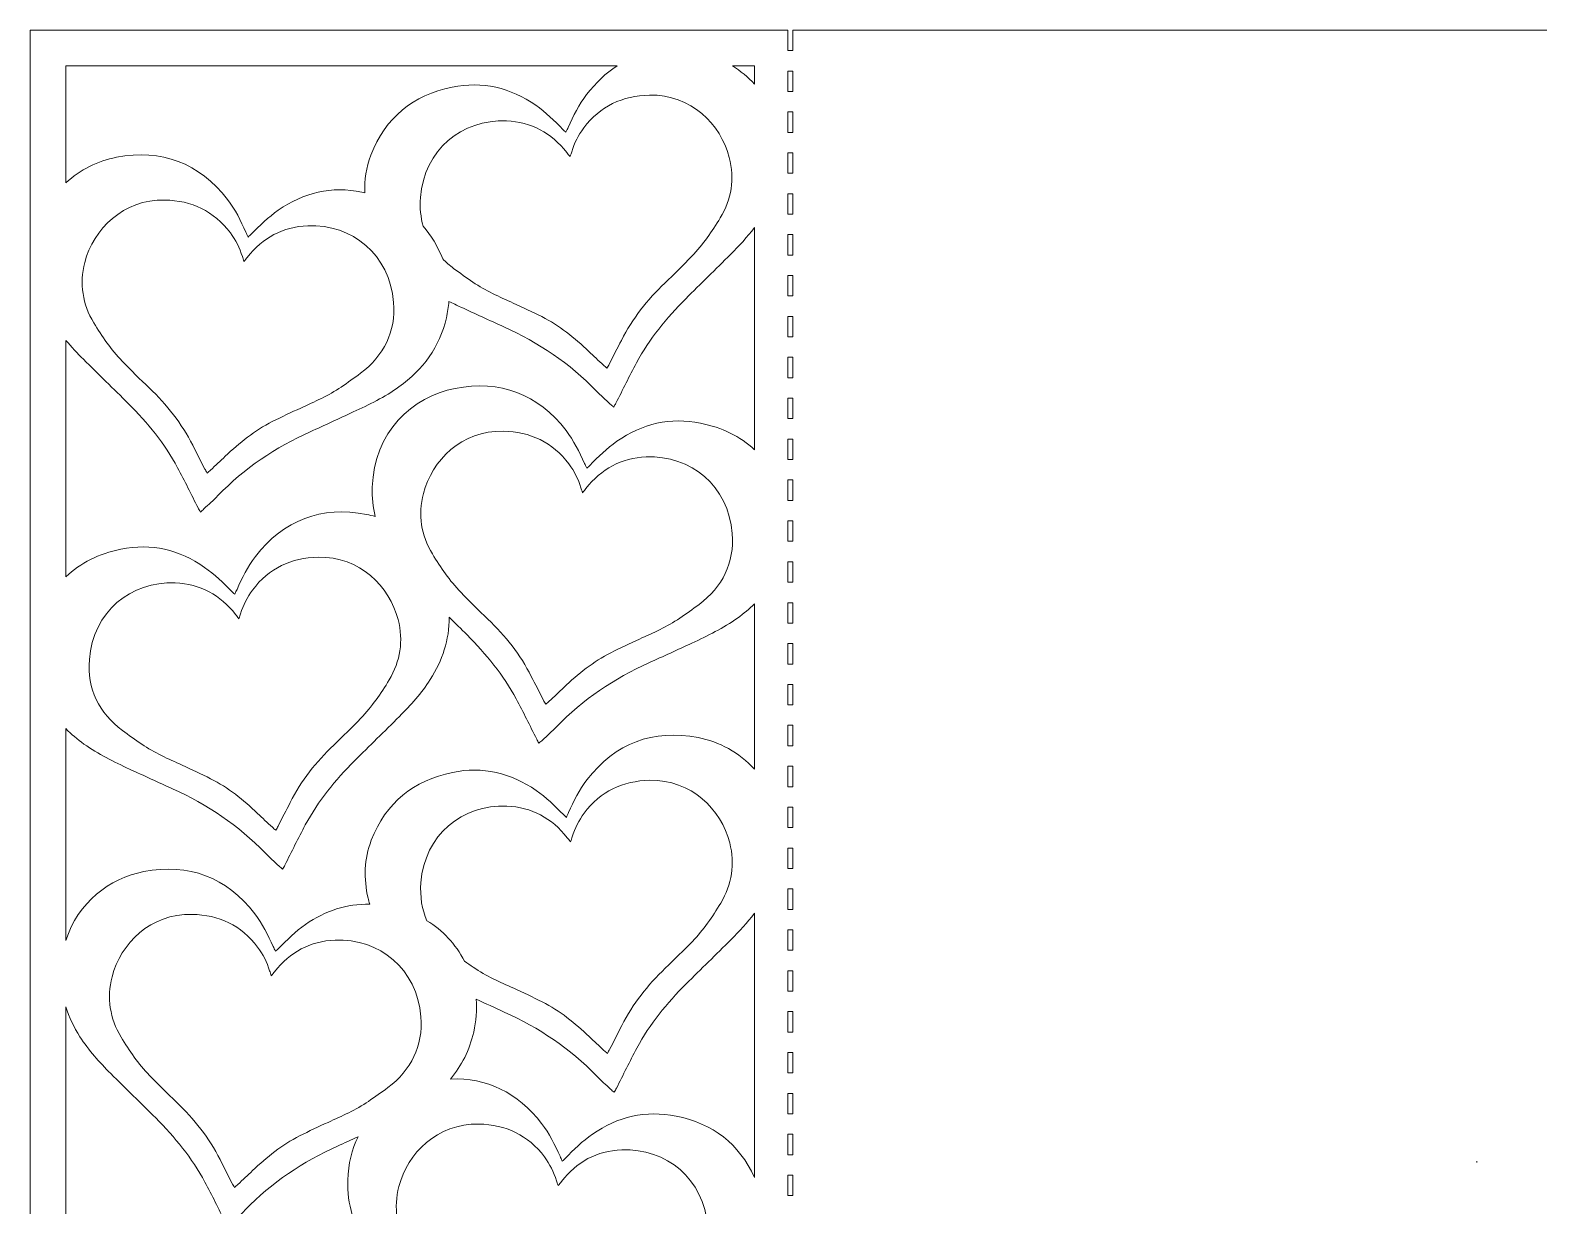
# Model space of a CAD drawing. Extents: x 26 to 974, y -952 to -266.
# Drawn here: x 26.1 to 500, y -635.2 to -265.9 of the extents above; entities that cross this region are included whole.
import ezdxf

# ---------------------------------------------------------------- set-up
doc = ezdxf.new("R2010")
doc.units = 0
doc.header["$MEASUREMENT"] = 0
doc.layers.add('Layer 1', color=7, linetype='Continuous', lineweight=0)

msp = doc.modelspace()

# ---------------------------------------------------------------- hatches: boundary and pattern name
at = {"layer": 'Layer 1', "true_color": 0x010101, "transparency": 33554687}
h = msp.add_hatch(color=18, dxfattribs=at)
h.dxf.hatch_style = 2
edge = h.paths.add_edge_path()
edge.add_spline(control_points=[(480.57, -621.46), (480.55, -621.43), (480.52, -621.4), (480.51, -621.39), (480.51, -621.39), (480.52, -621.4), (480.52, -621.41), (480.53, -621.43), (480.56, -621.44), (480.57, -621.46)], knot_values=[0, 0, 0, 0, 1, 1, 1, 2, 2, 2, 3, 3, 3, 3], degree=3, periodic=0)
h = msp.add_hatch(color=18, dxfattribs=at)
h.dxf.hatch_style = 2
edge = h.paths.add_edge_path()
edge.add_spline(control_points=[(480.55, -621.21), (480.54, -621.35), (480.53, -621.49), (480.53, -621.63), (480.54, -621.56), (480.54, -621.49), (480.54, -621.42), (480.54, -621.35), (480.54, -621.28), (480.55, -621.21)], knot_values=[0, 0, 0, 0, 1, 1, 1, 2, 2, 2, 3, 3, 3, 3], degree=3, periodic=0)
h = msp.add_hatch(color=18, dxfattribs=at)
h.dxf.hatch_style = 2
edge = h.paths.add_edge_path()
edge.add_spline(control_points=[(480.53, -621.43), (480.53, -621.43), (480.53, -621.56), (480.53, -621.56), (480.54, -621.47), (480.55, -621.38), (480.55, -621.29), (480.54, -621.33), (480.53, -621.38), (480.53, -621.43)], knot_values=[0, 0, 0, 0, 1, 1, 1, 2, 2, 2, 3, 3, 3, 3], degree=3, periodic=0)

# ---------------------------------------------------------------- linework, layer by layer
at = {"layer": 'Layer 1'}
for points, knots in [([(735.96, -265.92), (735.96, -265.92), (735.96, -272.34), (735.96, -272.34), (735.96, -272.34), (734.36, -272.34), (734.36, -272.34), (734.36, -272.34), (734.36, -265.92), (734.36, -265.92), (734.36, -265.92), (265.64, -265.92), (265.64, -265.92), (265.64, -265.92), (265.64, -272.34), (265.64, -272.34), (265.64, -272.34), (264.03, -272.34), (264.03, -272.34), (264.03, -272.34), (264.03, -265.92), (264.03, -265.92), (264.03, -265.92), (26.05, -265.92), (26.05, -265.92), (26.05, -265.92), (26.05, -952.14), (26.05, -952.14), (26.05, -952.14), (264.03, -952.14), (264.03, -952.14), (264.03, -952.14), (264.03, -946.7), (264.03, -946.7), (264.03, -946.7), (265.64, -946.7), (265.64, -946.7), (265.64, -946.7), (265.64, -952.14), (265.64, -952.14), (265.64, -952.14), (734.36, -952.14), (734.36, -952.14), (734.36, -952.14), (734.36, -946.7), (734.36, -946.7), (734.36, -946.7), (735.96, -946.7), (735.96, -946.7), (735.96, -946.7), (735.96, -952.14), (735.96, -952.14), (735.96, -952.14), (973.95, -952.14), (973.95, -952.14), (973.95, -952.14), (973.95, -265.92), (973.95, -265.92), (973.95, -265.92), (735.96, -265.92), (735.96, -265.92)], [0, 0, 0, 0, 1, 1, 1, 2, 2, 2, 3, 3, 3, 4, 4, 4, 5, 5, 5, 6, 6, 6, 7, 7, 7, 8, 8, 8, 9, 9, 9, 10, 10, 10, 11, 11, 11, 12, 12, 12, 13, 13, 13, 14, 14, 14, 15, 15, 15, 16, 16, 16, 17, 17, 17, 18, 18, 18, 19, 19, 19, 20, 20, 20, 20]), ([(37.29, -277.16), (37.29, -277.16), (210.44, -277.16), (210.44, -277.16), (206.95, -279.4), (203.74, -282.39), (200.85, -286.14), (198.42, -289.29), (196.7, -292.85), (195.07, -296.44), (194.86, -296.9), (194.64, -297.35), (194.36, -297.94), (194, -297.62), (193.7, -297.37), (193.42, -297.09), (190.76, -294.36), (188.04, -291.71), (184.9, -289.51), (176.92, -283.96), (168.12, -281.89), (158.61, -283.82), (146.32, -286.29), (137.67, -293.4), (133.09, -305.15), (131.59, -309.02), (131.02, -312.98), (131.2, -316.98), (130.89, -316.91), (130.6, -316.83), (130.28, -316.77), (120.77, -314.85), (111.97, -316.91), (104, -322.46), (100.85, -324.66), (98.13, -327.31), (95.47, -330.04), (95.2, -330.32), (94.89, -330.57), (94.53, -330.89), (94.25, -330.3), (94.04, -329.85), (93.83, -329.39), (92.2, -325.8), (90.48, -322.24), (88.05, -319.1), (79.13, -307.55), (67.33, -303.15), (53.16, -305.85), (47.33, -306.95), (41.77, -309.7), (37.29, -313.85), (37.29, -313.85), (37.29, -277.16), (37.29, -277.16)], [0, 0, 0, 0, 1, 1, 1, 2, 2, 2, 3, 3, 3, 4, 4, 4, 5, 5, 5, 6, 6, 6, 7, 7, 7, 8, 8, 8, 9, 9, 9, 10, 10, 10, 11, 11, 11, 12, 12, 12, 13, 13, 13, 14, 14, 14, 15, 15, 15, 16, 16, 16, 17, 17, 17, 18, 18, 18, 18]), ([(253.6, -282.92), (251.56, -280.65), (249.22, -278.72), (246.68, -277.16), (246.68, -277.16), (253.6, -277.16), (253.6, -277.16), (253.6, -277.16), (253.6, -282.92), (253.6, -282.92)], [0, 0, 0, 0, 1, 1, 1, 2, 2, 2, 3, 3, 3, 3]), ([(265.64, -285.19), (265.64, -285.19), (264.03, -285.19), (264.03, -285.19), (264.03, -285.19), (264.03, -278.76), (264.03, -278.76), (264.03, -278.76), (265.64, -278.76), (265.64, -278.76), (265.64, -278.76), (265.64, -285.19), (265.64, -285.19)], [0, 0, 0, 0, 1, 1, 1, 2, 2, 2, 3, 3, 3, 4, 4, 4, 4]), ([(245.69, -305.94), (247.41, -312.62), (246.37, -318.99), (242.85, -324.88), (240.28, -329.17), (237.42, -333.3), (233.95, -336.92), (231.19, -339.8), (228.33, -342.59), (225.44, -345.34), (219.93, -350.62), (215.23, -356.5), (211.79, -363.35), (210.53, -365.85), (209.24, -368.33), (207.96, -370.82), (207.76, -371.22), (207.53, -371.61), (207.26, -372.1), (206.84, -371.74), (206.49, -371.46), (206.17, -371.16), (204.63, -369.72), (203.08, -368.27), (201.55, -366.82), (197.07, -362.57), (192.32, -358.69), (186.77, -355.9), (183.82, -354.42), (180.83, -353.02), (177.82, -351.65), (173.48, -349.68), (169.1, -347.76), (165.14, -345.05), (163.1, -343.66), (161.05, -342.25), (159.08, -340.75), (157.83, -339.8), (156.69, -338.79), (155.64, -337.73), (154.07, -333.79), (152.02, -330.39), (149.53, -327.51), (148.72, -324.73), (148.42, -321.72), (148.67, -318.48), (149.84, -303.43), (161.68, -293.87), (175.65, -294.41), (183.52, -294.71), (189.79, -298.18), (194.63, -304.34), (194.94, -304.72), (195.25, -305.1), (195.69, -305.65), (195.91, -304.96), (196.04, -304.53), (196.18, -304.09), (197.04, -301.41), (198.25, -298.89), (199.95, -296.63), (205.1, -289.77), (212.1, -286.5), (220.57, -286.32), (233.64, -286.04), (243, -295.49), (245.69, -305.94)], [0, 0, 0, 0, 1, 1, 1, 2, 2, 2, 3, 3, 3, 4, 4, 4, 5, 5, 5, 6, 6, 6, 7, 7, 7, 8, 8, 8, 9, 9, 9, 10, 10, 10, 11, 11, 11, 12, 12, 12, 13, 13, 13, 14, 14, 14, 15, 15, 15, 16, 16, 16, 17, 17, 17, 18, 18, 18, 19, 19, 19, 20, 20, 20, 21, 21, 21, 22, 22, 22, 22]), ([(265.64, -298.03), (265.64, -298.03), (264.03, -298.03), (264.03, -298.03), (264.03, -298.03), (264.03, -291.61), (264.03, -291.61), (264.03, -291.61), (265.64, -291.61), (265.64, -291.61), (265.64, -291.61), (265.64, -298.03), (265.64, -298.03)], [0, 0, 0, 0, 1, 1, 1, 2, 2, 2, 3, 3, 3, 4, 4, 4, 4]), ([(265.64, -310.88), (265.64, -310.88), (264.03, -310.88), (264.03, -310.88), (264.03, -310.88), (264.03, -304.45), (264.03, -304.45), (264.03, -304.45), (265.64, -304.45), (265.64, -304.45), (265.64, -304.45), (265.64, -310.88), (265.64, -310.88)], [0, 0, 0, 0, 1, 1, 1, 2, 2, 2, 3, 3, 3, 4, 4, 4, 4]), ([(265.64, -323.72), (265.64, -323.72), (264.03, -323.72), (264.03, -323.72), (264.03, -323.72), (264.03, -317.3), (264.03, -317.3), (264.03, -317.3), (265.64, -317.3), (265.64, -317.3), (265.64, -317.3), (265.64, -323.72), (265.64, -323.72)], [0, 0, 0, 0, 1, 1, 1, 2, 2, 2, 3, 3, 3, 4, 4, 4, 4]), ([(129.81, -373.7), (127.84, -375.2), (125.8, -376.61), (123.75, -378.01), (119.79, -380.71), (115.42, -382.63), (111.07, -384.61), (108.07, -385.98), (105.07, -387.37), (102.12, -388.86), (96.58, -391.65), (91.82, -395.52), (87.34, -399.77), (85.81, -401.22), (84.27, -402.67), (82.73, -404.11), (82.41, -404.41), (82.05, -404.69), (81.63, -405.05), (81.36, -404.56), (81.14, -404.17), (80.93, -403.77), (79.65, -401.28), (78.36, -398.8), (77.11, -396.3), (73.67, -389.46), (68.97, -383.57), (63.45, -378.3), (60.57, -375.54), (57.71, -372.76), (54.94, -369.87), (51.48, -366.25), (48.61, -362.13), (46.04, -357.84), (42.52, -351.94), (41.49, -345.57), (43.21, -338.89), (45.89, -328.45), (55.25, -319), (68.32, -319.27), (76.79, -319.45), (83.79, -322.72), (88.95, -329.59), (90.64, -331.85), (91.85, -334.36), (92.71, -337.04), (92.86, -337.48), (92.99, -337.92), (93.21, -338.61), (93.65, -338.05), (93.96, -337.67), (94.26, -337.29), (99.1, -331.14), (105.37, -327.67), (113.24, -327.36), (127.21, -326.83), (139.06, -336.38), (140.22, -351.43), (140.95, -360.73), (137.17, -368.11), (129.81, -373.7)], [0, 0, 0, 0, 1, 1, 1, 2, 2, 2, 3, 3, 3, 4, 4, 4, 5, 5, 5, 6, 6, 6, 7, 7, 7, 8, 8, 8, 9, 9, 9, 10, 10, 10, 11, 11, 11, 12, 12, 12, 13, 13, 13, 14, 14, 14, 15, 15, 15, 16, 16, 16, 17, 17, 17, 18, 18, 18, 19, 19, 19, 20, 20, 20, 20]), ([(253.6, -397.71), (249.1, -393.52), (243.43, -390.74), (236.65, -389.37), (227.15, -387.45), (218.34, -389.51), (210.37, -395.07), (207.23, -397.26), (204.5, -399.91), (201.84, -402.64), (201.57, -402.93), (201.26, -403.17), (200.91, -403.5), (200.63, -402.91), (200.41, -402.46), (200.2, -402), (198.57, -398.4), (196.85, -394.84), (194.42, -391.7), (185.5, -380.15), (173.7, -375.75), (159.53, -378.45), (146.11, -381), (134.06, -392.23), (133.52, -409.46), (133.42, -412.65), (133.75, -415.72), (134.46, -418.69), (133.54, -418.43), (132.63, -418.21), (131.7, -418.03), (117.53, -415.33), (105.73, -419.73), (96.81, -431.28), (94.38, -434.43), (92.66, -437.98), (91.03, -441.58), (90.82, -442.04), (90.6, -442.49), (90.33, -443.08), (89.97, -442.76), (89.66, -442.5), (89.39, -442.23), (86.73, -439.5), (84.01, -436.84), (80.86, -434.65), (72.89, -429.09), (64.09, -427.03), (54.58, -428.95), (47.63, -430.36), (41.84, -433.24), (37.29, -437.61), (37.29, -437.61), (37.29, -363.35), (37.29, -363.35), (39.03, -365.42), (40.88, -367.39), (42.81, -369.31), (47.48, -373.98), (52.24, -378.56), (56.91, -383.24), (62.95, -389.27), (68.31, -395.83), (72.37, -403.37), (74.61, -407.53), (76.66, -411.79), (78.8, -416.01), (79.01, -416.4), (79.24, -416.78), (79.52, -417.27), (79.95, -416.9), (80.3, -416.62), (80.62, -416.31), (82.09, -414.93), (83.6, -413.58), (85.01, -412.13), (93.38, -403.53), (103.14, -396.97), (114.05, -392.04), (118.57, -390), (123.08, -387.94), (127.57, -385.85), (132.52, -383.55), (137.44, -381.16), (141.9, -377.96), (149.51, -372.53), (154.71, -365.46), (156.82, -356.25), (157.21, -354.54), (157.47, -352.83), (157.62, -351.14), (158.84, -351.74), (160.09, -352.32), (161.33, -352.9), (165.82, -354.98), (170.33, -357.05), (174.85, -359.09), (185.75, -364.02), (195.52, -370.58), (203.89, -379.18), (205.29, -380.62), (206.8, -381.97), (208.27, -383.36), (208.6, -383.67), (208.95, -383.95), (209.38, -384.32), (209.66, -383.83), (209.89, -383.45), (210.09, -383.06), (212.23, -378.84), (214.28, -374.58), (216.52, -370.42), (220.58, -362.88), (225.94, -356.32), (231.98, -350.28), (236.65, -345.61), (241.42, -341.02), (246.09, -336.36), (248.76, -333.69), (251.33, -330.91), (253.6, -327.9), (253.6, -327.9), (253.6, -397.71), (253.6, -397.71)], [0, 0, 0, 0, 1, 1, 1, 2, 2, 2, 3, 3, 3, 4, 4, 4, 5, 5, 5, 6, 6, 6, 7, 7, 7, 8, 8, 8, 9, 9, 9, 10, 10, 10, 11, 11, 11, 12, 12, 12, 13, 13, 13, 14, 14, 14, 15, 15, 15, 16, 16, 16, 17, 17, 17, 18, 18, 18, 19, 19, 19, 20, 20, 20, 21, 21, 21, 22, 22, 22, 23, 23, 23, 24, 24, 24, 25, 25, 25, 26, 26, 26, 27, 27, 27, 28, 28, 28, 29, 29, 29, 30, 30, 30, 31, 31, 31, 32, 32, 32, 33, 33, 33, 34, 34, 34, 35, 35, 35, 36, 36, 36, 37, 37, 37, 38, 38, 38, 39, 39, 39, 40, 40, 40, 41, 41, 41, 41]), ([(265.64, -336.57), (265.64, -336.57), (264.03, -336.57), (264.03, -336.57), (264.03, -336.57), (264.03, -330.14), (264.03, -330.14), (264.03, -330.14), (265.64, -330.14), (265.64, -330.14), (265.64, -330.14), (265.64, -336.57), (265.64, -336.57)], [0, 0, 0, 0, 1, 1, 1, 2, 2, 2, 3, 3, 3, 4, 4, 4, 4]), ([(265.64, -349.41), (265.64, -349.41), (264.03, -349.41), (264.03, -349.41), (264.03, -349.41), (264.03, -342.99), (264.03, -342.99), (264.03, -342.99), (265.64, -342.99), (265.64, -342.99), (265.64, -342.99), (265.64, -349.41), (265.64, -349.41)], [0, 0, 0, 0, 1, 1, 1, 2, 2, 2, 3, 3, 3, 4, 4, 4, 4]), ([(265.64, -362.26), (265.64, -362.26), (264.03, -362.26), (264.03, -362.26), (264.03, -362.26), (264.03, -355.83), (264.03, -355.83), (264.03, -355.83), (265.64, -355.83), (265.64, -355.83), (265.64, -355.83), (265.64, -362.26), (265.64, -362.26)], [0, 0, 0, 0, 1, 1, 1, 2, 2, 2, 3, 3, 3, 4, 4, 4, 4]), ([(265.64, -375.1), (265.64, -375.1), (264.03, -375.1), (264.03, -375.1), (264.03, -375.1), (264.03, -368.68), (264.03, -368.68), (264.03, -368.68), (265.64, -368.68), (265.64, -368.68), (265.64, -368.68), (265.64, -375.1), (265.64, -375.1)], [0, 0, 0, 0, 1, 1, 1, 2, 2, 2, 3, 3, 3, 4, 4, 4, 4]), ([(265.64, -387.95), (265.64, -387.95), (264.03, -387.95), (264.03, -387.95), (264.03, -387.95), (264.03, -381.52), (264.03, -381.52), (264.03, -381.52), (265.64, -381.52), (265.64, -381.52), (265.64, -381.52), (265.64, -387.95), (265.64, -387.95)], [0, 0, 0, 0, 1, 1, 1, 2, 2, 2, 3, 3, 3, 4, 4, 4, 4]), ([(149.58, -411.49), (152.26, -401.05), (161.62, -391.6), (174.69, -391.87), (183.16, -392.05), (190.16, -395.32), (195.32, -402.19), (197.01, -404.45), (198.22, -406.96), (199.09, -409.65), (199.23, -410.08), (199.36, -410.52), (199.58, -411.21), (200.02, -410.66), (200.33, -410.28), (200.63, -409.89), (205.48, -403.74), (211.74, -400.27), (219.61, -399.97), (233.59, -399.43), (245.43, -408.98), (246.6, -424.03), (247.32, -433.34), (243.55, -440.72), (236.18, -446.31), (234.21, -447.81), (232.17, -449.22), (230.12, -450.61), (226.16, -453.31), (221.79, -455.23), (217.44, -457.21), (214.44, -458.58), (211.44, -459.97), (208.49, -461.46), (202.95, -464.25), (198.19, -468.13), (193.71, -472.37), (192.18, -473.83), (190.64, -475.27), (189.1, -476.72), (188.77, -477.01), (188.42, -477.3), (188.01, -477.65), (187.73, -477.16), (187.51, -476.77), (187.31, -476.38), (186.03, -473.89), (184.74, -471.4), (183.48, -468.9), (180.04, -462.06), (175.34, -456.18), (169.82, -450.9), (166.94, -448.15), (164.08, -445.36), (161.32, -442.48), (157.85, -438.85), (154.98, -434.73), (152.42, -430.44), (148.89, -424.54), (147.86, -418.17), (149.58, -411.49)], [0, 0, 0, 0, 1, 1, 1, 2, 2, 2, 3, 3, 3, 4, 4, 4, 5, 5, 5, 6, 6, 6, 7, 7, 7, 8, 8, 8, 9, 9, 9, 10, 10, 10, 11, 11, 11, 12, 12, 12, 13, 13, 13, 14, 14, 14, 15, 15, 15, 16, 16, 16, 17, 17, 17, 18, 18, 18, 19, 19, 19, 20, 20, 20, 20]), ([(265.64, -400.79), (265.64, -400.79), (264.03, -400.79), (264.03, -400.79), (264.03, -400.79), (264.03, -394.37), (264.03, -394.37), (264.03, -394.37), (265.64, -394.37), (265.64, -394.37), (265.64, -394.37), (265.64, -400.79), (265.64, -400.79)], [0, 0, 0, 0, 1, 1, 1, 2, 2, 2, 3, 3, 3, 4, 4, 4, 4]), ([(265.64, -413.64), (265.64, -413.64), (264.03, -413.64), (264.03, -413.64), (264.03, -413.64), (264.03, -407.21), (264.03, -407.21), (264.03, -407.21), (265.64, -407.21), (265.64, -407.21), (265.64, -407.21), (265.64, -413.64), (265.64, -413.64)], [0, 0, 0, 0, 1, 1, 1, 2, 2, 2, 3, 3, 3, 4, 4, 4, 4]), ([(265.64, -426.48), (265.64, -426.48), (264.03, -426.48), (264.03, -426.48), (264.03, -426.48), (264.03, -420.06), (264.03, -420.06), (264.03, -420.06), (265.64, -420.06), (265.64, -420.06), (265.64, -420.06), (265.64, -426.48), (265.64, -426.48)], [0, 0, 0, 0, 1, 1, 1, 2, 2, 2, 3, 3, 3, 4, 4, 4, 4]), ([(44.64, -463.62), (45.8, -448.56), (57.65, -439.01), (71.62, -439.55), (79.49, -439.85), (85.76, -443.32), (90.6, -449.47), (90.9, -449.86), (91.21, -450.24), (91.65, -450.79), (91.87, -450.1), (92, -449.67), (92.15, -449.23), (93.01, -446.55), (94.22, -444.03), (95.91, -441.77), (101.07, -434.9), (108.07, -431.63), (116.54, -431.45), (129.61, -431.18), (138.97, -440.63), (141.65, -451.07), (143.38, -457.75), (142.34, -464.13), (138.82, -470.02), (136.25, -474.31), (133.38, -478.43), (129.92, -482.06), (127.15, -484.94), (124.29, -487.72), (121.41, -490.49), (115.89, -495.76), (111.19, -501.64), (107.75, -508.49), (106.49, -510.98), (105.21, -513.47), (103.93, -515.96), (103.72, -516.36), (103.5, -516.74), (103.22, -517.24), (102.81, -516.88), (102.45, -516.6), (102.13, -516.29), (100.59, -514.85), (99.05, -513.41), (97.52, -511.96), (93.04, -507.71), (88.28, -503.83), (82.74, -501.04), (79.79, -499.55), (76.79, -498.16), (73.79, -496.79), (69.44, -494.82), (65.07, -492.89), (61.11, -490.19), (59.06, -488.79), (57.02, -487.39), (55.05, -485.89), (47.69, -480.3), (43.91, -472.92), (44.64, -463.62)], [0, 0, 0, 0, 1, 1, 1, 2, 2, 2, 3, 3, 3, 4, 4, 4, 5, 5, 5, 6, 6, 6, 7, 7, 7, 8, 8, 8, 9, 9, 9, 10, 10, 10, 11, 11, 11, 12, 12, 12, 13, 13, 13, 14, 14, 14, 15, 15, 15, 16, 16, 16, 17, 17, 17, 18, 18, 18, 19, 19, 19, 20, 20, 20, 20]), ([(265.64, -439.33), (265.64, -439.33), (264.03, -439.33), (264.03, -439.33), (264.03, -439.33), (264.03, -432.9), (264.03, -432.9), (264.03, -432.9), (265.64, -432.9), (265.64, -432.9), (265.64, -432.9), (265.64, -439.33), (265.64, -439.33)], [0, 0, 0, 0, 1, 1, 1, 2, 2, 2, 3, 3, 3, 4, 4, 4, 4]), ([(253.6, -498.02), (248.85, -492.8), (242.53, -489.4), (235.87, -488.13), (221.69, -485.43), (209.9, -489.83), (200.98, -501.38), (198.55, -504.53), (196.83, -508.08), (195.19, -511.68), (194.99, -512.14), (194.77, -512.59), (194.49, -513.18), (194.14, -512.86), (193.83, -512.61), (193.56, -512.33), (190.89, -509.6), (188.17, -506.94), (185.03, -504.75), (177.05, -499.19), (168.25, -497.13), (158.74, -499.05), (146.46, -501.53), (137.8, -508.63), (133.22, -520.39), (130.93, -526.29), (130.8, -532.38), (132.21, -538.53), (132.36, -539.18), (132.53, -539.83), (132.71, -540.46), (125.53, -540.31), (118.8, -542.51), (112.57, -546.84), (109.43, -549.03), (106.71, -551.69), (104.04, -554.42), (103.77, -554.7), (103.47, -554.95), (103.11, -555.27), (102.83, -554.68), (102.61, -554.23), (102.41, -553.77), (100.77, -550.18), (99.05, -546.62), (96.63, -543.48), (87.71, -531.93), (75.91, -527.53), (61.74, -530.23), (50.94, -532.28), (41.03, -539.94), (37.29, -551.84), (37.29, -551.84), (37.29, -485.32), (37.29, -485.32), (38.99, -487.06), (40.88, -488.67), (42.96, -490.15), (47.42, -493.34), (52.34, -495.73), (57.29, -498.03), (61.78, -500.12), (66.29, -502.19), (70.81, -504.23), (81.71, -509.15), (91.48, -515.72), (99.85, -524.32), (101.26, -525.76), (102.76, -527.11), (104.24, -528.5), (104.56, -528.81), (104.91, -529.09), (105.34, -529.45), (105.62, -528.97), (105.85, -528.59), (106.06, -528.2), (108.2, -523.98), (110.25, -519.72), (112.49, -515.56), (116.55, -508.02), (121.91, -501.45), (127.95, -495.42), (132.62, -490.75), (137.38, -486.17), (142.05, -481.49), (145.63, -477.92), (149.01, -474.17), (151.74, -469.89), (155.57, -463.9), (157.69, -457.4), (157.73, -450.35), (159.59, -452.17), (161.44, -454), (163.29, -455.84), (169.32, -461.87), (174.68, -468.44), (178.74, -475.98), (180.99, -480.14), (183.03, -484.4), (185.18, -488.61), (185.38, -489.01), (185.61, -489.38), (185.89, -489.88), (186.32, -489.5), (186.67, -489.22), (187, -488.92), (188.47, -487.53), (189.98, -486.18), (191.38, -484.73), (199.75, -476.14), (209.52, -469.57), (220.42, -464.64), (224.94, -462.6), (229.45, -460.54), (233.94, -458.45), (238.89, -456.15), (243.81, -453.77), (248.28, -450.57), (250.21, -449.18), (251.99, -447.7), (253.6, -446.1), (253.6, -446.1), (253.6, -498.02), (253.6, -498.02)], [0, 0, 0, 0, 1, 1, 1, 2, 2, 2, 3, 3, 3, 4, 4, 4, 5, 5, 5, 6, 6, 6, 7, 7, 7, 8, 8, 8, 9, 9, 9, 10, 10, 10, 11, 11, 11, 12, 12, 12, 13, 13, 13, 14, 14, 14, 15, 15, 15, 16, 16, 16, 17, 17, 17, 18, 18, 18, 19, 19, 19, 20, 20, 20, 21, 21, 21, 22, 22, 22, 23, 23, 23, 24, 24, 24, 25, 25, 25, 26, 26, 26, 27, 27, 27, 28, 28, 28, 29, 29, 29, 30, 30, 30, 31, 31, 31, 32, 32, 32, 33, 33, 33, 34, 34, 34, 35, 35, 35, 36, 36, 36, 37, 37, 37, 38, 38, 38, 39, 39, 39, 40, 40, 40, 41, 41, 41, 41]), ([(265.64, -452.17), (265.64, -452.17), (264.03, -452.17), (264.03, -452.17), (264.03, -452.17), (264.03, -445.75), (264.03, -445.75), (264.03, -445.75), (265.64, -445.75), (265.64, -445.75), (265.64, -445.75), (265.64, -452.17), (265.64, -452.17)], [0, 0, 0, 0, 1, 1, 1, 2, 2, 2, 3, 3, 3, 4, 4, 4, 4]), ([(265.64, -465.02), (265.64, -465.02), (264.03, -465.02), (264.03, -465.02), (264.03, -465.02), (264.03, -458.59), (264.03, -458.59), (264.03, -458.59), (265.64, -458.59), (265.64, -458.59), (265.64, -458.59), (265.64, -465.02), (265.64, -465.02)], [0, 0, 0, 0, 1, 1, 1, 2, 2, 2, 3, 3, 3, 4, 4, 4, 4]), ([(265.64, -477.86), (265.64, -477.86), (264.03, -477.86), (264.03, -477.86), (264.03, -477.86), (264.03, -471.44), (264.03, -471.44), (264.03, -471.44), (265.64, -471.44), (265.64, -471.44), (265.64, -471.44), (265.64, -477.86), (265.64, -477.86)], [0, 0, 0, 0, 1, 1, 1, 2, 2, 2, 3, 3, 3, 4, 4, 4, 4]), ([(265.64, -490.71), (265.64, -490.71), (264.03, -490.71), (264.03, -490.71), (264.03, -490.71), (264.03, -484.28), (264.03, -484.28), (264.03, -484.28), (265.64, -484.28), (265.64, -484.28), (265.64, -484.28), (265.64, -490.71), (265.64, -490.71)], [0, 0, 0, 0, 1, 1, 1, 2, 2, 2, 3, 3, 3, 4, 4, 4, 4]), ([(265.64, -503.55), (265.64, -503.55), (264.03, -503.55), (264.03, -503.55), (264.03, -503.55), (264.03, -497.13), (264.03, -497.13), (264.03, -497.13), (265.64, -497.13), (265.64, -497.13), (265.64, -497.13), (265.64, -503.55), (265.64, -503.55)], [0, 0, 0, 0, 1, 1, 1, 2, 2, 2, 3, 3, 3, 4, 4, 4, 4]), ([(150.71, -545.65), (149.13, -542.09), (148.46, -538.12), (148.8, -533.72), (149.96, -518.66), (161.81, -509.11), (175.78, -509.65), (183.65, -509.95), (189.92, -513.42), (194.76, -519.57), (195.07, -519.96), (195.38, -520.34), (195.82, -520.89), (196.03, -520.2), (196.17, -519.77), (196.31, -519.33), (197.18, -516.65), (198.38, -514.13), (200.08, -511.87), (205.23, -505), (212.24, -501.74), (220.7, -501.55), (233.78, -501.28), (243.13, -510.73), (245.82, -521.17), (247.54, -527.85), (246.51, -534.23), (242.98, -540.12), (240.41, -544.41), (237.55, -548.53), (234.08, -552.16), (231.32, -555.04), (228.46, -557.83), (225.57, -560.58), (220.06, -565.86), (215.36, -571.74), (211.91, -578.59), (210.66, -581.09), (209.37, -583.57), (208.09, -586.06), (207.89, -586.46), (207.66, -586.84), (207.39, -587.34), (206.97, -586.98), (206.62, -586.7), (206.3, -586.4), (204.75, -584.96), (203.22, -583.51), (201.69, -582.06), (197.2, -577.81), (192.45, -573.93), (186.9, -571.14), (183.96, -569.65), (180.96, -568.26), (177.95, -566.89), (173.61, -564.92), (169.24, -563), (165.27, -560.29), (164.35, -559.67), (163.44, -559.04), (162.52, -558.39), (159.64, -552.9), (155.68, -548.66), (150.71, -545.65)], [0, 0, 0, 0, 1, 1, 1, 2, 2, 2, 3, 3, 3, 4, 4, 4, 5, 5, 5, 6, 6, 6, 7, 7, 7, 8, 8, 8, 9, 9, 9, 10, 10, 10, 11, 11, 11, 12, 12, 12, 13, 13, 13, 14, 14, 14, 15, 15, 15, 16, 16, 16, 17, 17, 17, 18, 18, 18, 19, 19, 19, 20, 20, 20, 21, 21, 21, 21]), ([(265.64, -516.4), (265.64, -516.4), (264.03, -516.4), (264.03, -516.4), (264.03, -516.4), (264.03, -509.97), (264.03, -509.97), (264.03, -509.97), (265.64, -509.97), (265.64, -509.97), (265.64, -509.97), (265.64, -516.4), (265.64, -516.4)], [0, 0, 0, 0, 1, 1, 1, 2, 2, 2, 3, 3, 3, 4, 4, 4, 4]), ([(265.64, -529.24), (265.64, -529.24), (264.03, -529.24), (264.03, -529.24), (264.03, -529.24), (264.03, -522.82), (264.03, -522.82), (264.03, -522.82), (265.64, -522.82), (265.64, -522.82), (265.64, -522.82), (265.64, -529.24), (265.64, -529.24)], [0, 0, 0, 0, 1, 1, 1, 2, 2, 2, 3, 3, 3, 4, 4, 4, 4]), ([(265.64, -542.09), (265.64, -542.09), (264.03, -542.09), (264.03, -542.09), (264.03, -542.09), (264.03, -535.66), (264.03, -535.66), (264.03, -535.66), (265.64, -535.66), (265.64, -535.66), (265.64, -535.66), (265.64, -542.09), (265.64, -542.09)], [0, 0, 0, 0, 1, 1, 1, 2, 2, 2, 3, 3, 3, 4, 4, 4, 4]), ([(148.8, -575.81), (149.52, -585.11), (145.75, -592.49), (138.39, -598.08), (136.42, -599.58), (134.37, -600.99), (132.33, -602.39), (128.36, -605.09), (124, -607.01), (119.65, -608.99), (116.64, -610.35), (113.65, -611.75), (110.7, -613.23), (105.16, -616.02), (100.4, -619.9), (95.92, -624.15), (94.38, -625.6), (92.85, -627.05), (91.31, -628.49), (90.98, -628.79), (90.63, -629.07), (90.21, -629.43), (89.94, -628.93), (89.71, -628.55), (89.51, -628.15), (88.23, -625.66), (86.94, -623.18), (85.69, -620.67), (82.24, -613.84), (77.54, -607.95), (72.03, -602.68), (69.14, -599.92), (66.28, -597.13), (63.52, -594.25), (60.05, -590.62), (57.19, -586.51), (54.62, -582.21), (51.1, -576.32), (50.06, -569.95), (51.78, -563.27), (54.47, -552.83), (63.83, -543.38), (76.9, -543.65), (85.37, -543.82), (92.37, -547.09), (97.52, -553.97), (99.22, -556.23), (100.43, -558.74), (101.29, -561.42), (101.43, -561.86), (101.57, -562.29), (101.78, -562.99), (102.22, -562.43), (102.53, -562.05), (102.84, -561.67), (107.68, -555.51), (113.95, -552.05), (121.82, -551.74), (135.79, -551.2), (147.64, -560.76), (148.8, -575.81)], [0, 0, 0, 0, 1, 1, 1, 2, 2, 2, 3, 3, 3, 4, 4, 4, 5, 5, 5, 6, 6, 6, 7, 7, 7, 8, 8, 8, 9, 9, 9, 10, 10, 10, 11, 11, 11, 12, 12, 12, 13, 13, 13, 14, 14, 14, 15, 15, 15, 16, 16, 16, 17, 17, 17, 18, 18, 18, 19, 19, 19, 20, 20, 20, 20]), ([(253.6, -626.27), (248.83, -615.77), (240.49, -609.36), (228.96, -607.03), (219.45, -605.12), (210.65, -607.18), (202.68, -612.73), (199.54, -614.92), (196.81, -617.58), (194.15, -620.31), (193.87, -620.59), (193.57, -620.84), (193.21, -621.16), (192.94, -620.57), (192.72, -620.12), (192.51, -619.66), (190.88, -616.06), (189.15, -612.51), (186.72, -609.37), (179.15, -599.56), (169.5, -594.91), (158.09, -595.38), (161.6, -591.2), (164.09, -586.32), (165.39, -580.62), (166.19, -577.16), (166.49, -573.72), (166.2, -570.32), (169.12, -571.67), (172.05, -573), (174.97, -574.33), (185.88, -579.26), (195.65, -585.82), (204.01, -594.42), (205.42, -595.86), (206.93, -597.21), (208.4, -598.6), (208.72, -598.91), (209.08, -599.19), (209.51, -599.56), (209.78, -599.07), (210.02, -598.69), (210.22, -598.3), (212.36, -594.08), (214.41, -589.82), (216.66, -585.66), (220.71, -578.12), (226.08, -571.55), (232.11, -565.52), (236.79, -560.85), (241.54, -556.26), (246.22, -551.6), (248.84, -548.97), (251.36, -546.25), (253.6, -543.3), (253.6, -543.3), (253.6, -626.27), (253.6, -626.27)], [0, 0, 0, 0, 1, 1, 1, 2, 2, 2, 3, 3, 3, 4, 4, 4, 5, 5, 5, 6, 6, 6, 7, 7, 7, 8, 8, 8, 9, 9, 9, 10, 10, 10, 11, 11, 11, 12, 12, 12, 13, 13, 13, 14, 14, 14, 15, 15, 15, 16, 16, 16, 17, 17, 17, 18, 18, 18, 19, 19, 19, 19]), ([(265.64, -554.93), (265.64, -554.93), (264.03, -554.93), (264.03, -554.93), (264.03, -554.93), (264.03, -548.51), (264.03, -548.51), (264.03, -548.51), (265.64, -548.51), (265.64, -548.51), (265.64, -548.51), (265.64, -554.93), (265.64, -554.93)], [0, 0, 0, 0, 1, 1, 1, 2, 2, 2, 3, 3, 3, 4, 4, 4, 4]), ([(265.64, -567.78), (265.64, -567.78), (264.03, -567.78), (264.03, -567.78), (264.03, -567.78), (264.03, -561.35), (264.03, -561.35), (264.03, -561.35), (265.64, -561.35), (265.64, -561.35), (265.64, -561.35), (265.64, -567.78), (265.64, -567.78)], [0, 0, 0, 0, 1, 1, 1, 2, 2, 2, 3, 3, 3, 4, 4, 4, 4]), ([(37.29, -572.74), (38.3, -575.98), (39.78, -579.1), (41.69, -582.09), (44.43, -586.37), (47.8, -590.11), (51.38, -593.69), (56.06, -598.36), (60.82, -602.94), (65.49, -607.62), (71.52, -613.64), (76.89, -620.21), (80.95, -627.75), (83.19, -631.91), (85.24, -636.17), (87.38, -640.39), (87.58, -640.78), (87.82, -641.16), (88.09, -641.65), (88.52, -641.28), (88.88, -641), (89.2, -640.69), (90.67, -639.31), (92.18, -637.96), (93.59, -636.51), (101.96, -627.91), (111.72, -621.34), (122.63, -616.42), (124.78, -615.45), (126.92, -614.47), (129.06, -613.49), (127.15, -617.46), (125.98, -622.03), (125.83, -627.12), (125.59, -634.69), (127.73, -641.62), (131.79, -647.98), (131.87, -648.1), (131.96, -648.22), (132.04, -648.35), (119.35, -646.91), (108.69, -651.47), (100.48, -662.11), (98.05, -665.25), (96.33, -668.8), (94.7, -672.4), (94.49, -672.86), (94.27, -673.31), (94, -673.9), (93.64, -673.57), (93.33, -673.33), (93.06, -673.04), (90.4, -670.32), (87.67, -667.66), (84.53, -665.47), (76.56, -659.92), (67.76, -657.86), (58.25, -659.77), (49.25, -661.59), (42.22, -665.89), (37.29, -672.67), (37.29, -672.67), (37.29, -572.74), (37.29, -572.74)], [0, 0, 0, 0, 1, 1, 1, 2, 2, 2, 3, 3, 3, 4, 4, 4, 5, 5, 5, 6, 6, 6, 7, 7, 7, 8, 8, 8, 9, 9, 9, 10, 10, 10, 11, 11, 11, 12, 12, 12, 13, 13, 13, 14, 14, 14, 15, 15, 15, 16, 16, 16, 17, 17, 17, 18, 18, 18, 19, 19, 19, 20, 20, 20, 21, 21, 21, 21]), ([(265.64, -580.62), (265.64, -580.62), (264.03, -580.62), (264.03, -580.62), (264.03, -580.62), (264.03, -574.2), (264.03, -574.2), (264.03, -574.2), (265.64, -574.2), (265.64, -574.2), (265.64, -574.2), (265.64, -580.62), (265.64, -580.62)], [0, 0, 0, 0, 1, 1, 1, 2, 2, 2, 3, 3, 3, 4, 4, 4, 4]), ([(265.64, -593.47), (265.64, -593.47), (264.03, -593.47), (264.03, -593.47), (264.03, -593.47), (264.03, -587.04), (264.03, -587.04), (264.03, -587.04), (265.64, -587.04), (265.64, -587.04), (265.64, -587.04), (265.64, -593.47), (265.64, -593.47)], [0, 0, 0, 0, 1, 1, 1, 2, 2, 2, 3, 3, 3, 4, 4, 4, 4]), ([(265.64, -606.31), (265.64, -606.31), (264.03, -606.31), (264.03, -606.31), (264.03, -606.31), (264.03, -599.89), (264.03, -599.89), (264.03, -599.89), (265.64, -599.89), (265.64, -599.89), (265.64, -599.89), (265.64, -606.31), (265.64, -606.31)], [0, 0, 0, 0, 1, 1, 1, 2, 2, 2, 3, 3, 3, 4, 4, 4, 4]), ([(144.72, -648.1), (141.2, -642.21), (140.16, -635.84), (141.88, -629.16), (144.57, -618.72), (153.93, -609.26), (167, -609.54), (175.47, -609.71), (182.47, -612.98), (187.63, -619.86), (189.32, -622.11), (190.53, -624.63), (191.39, -627.31), (191.53, -627.75), (191.67, -628.18), (191.88, -628.87), (192.33, -628.32), (192.64, -627.94), (192.94, -627.56), (197.78, -621.4), (204.05, -617.93), (211.92, -617.63), (225.89, -617.09), (237.74, -626.65), (238.9, -641.7), (239.62, -651), (235.85, -658.38), (228.49, -663.97), (226.52, -665.47), (224.48, -666.88), (222.43, -668.28), (218.47, -670.98), (214.09, -672.9), (209.75, -674.88), (206.74, -676.24), (203.75, -677.64), (200.8, -679.12), (195.26, -681.91), (190.5, -685.79), (186.02, -690.04), (184.49, -691.49), (182.95, -692.93), (181.41, -694.38), (181.08, -694.68), (180.73, -694.96), (180.32, -695.32), (180.04, -694.82), (179.81, -694.44), (179.61, -694.04), (178.33, -691.55), (177.05, -689.07), (175.79, -686.56), (172.34, -679.72), (167.64, -673.84), (162.13, -668.57), (160.14, -666.66), (158.16, -664.74), (156.22, -662.79), (154.4, -659.99), (152.19, -657.56), (149.7, -655.53), (147.89, -653.16), (146.26, -650.66), (144.72, -648.1)], [0, 0, 0, 0, 1, 1, 1, 2, 2, 2, 3, 3, 3, 4, 4, 4, 5, 5, 5, 6, 6, 6, 7, 7, 7, 8, 8, 8, 9, 9, 9, 10, 10, 10, 11, 11, 11, 12, 12, 12, 13, 13, 13, 14, 14, 14, 15, 15, 15, 16, 16, 16, 17, 17, 17, 18, 18, 18, 19, 19, 19, 20, 20, 20, 21, 21, 21, 21]), ([(265.64, -619.16), (265.64, -619.16), (264.03, -619.16), (264.03, -619.16), (264.03, -619.16), (264.03, -612.73), (264.03, -612.73), (264.03, -612.73), (265.64, -612.73), (265.64, -612.73), (265.64, -612.73), (265.64, -619.16), (265.64, -619.16)], [0, 0, 0, 0, 1, 1, 1, 2, 2, 2, 3, 3, 3, 4, 4, 4, 4]), ([(265.64, -632), (265.64, -632), (264.03, -632), (264.03, -632), (264.03, -632), (264.03, -625.58), (264.03, -625.58), (264.03, -625.58), (265.64, -625.58), (265.64, -625.58), (265.64, -625.58), (265.64, -632), (265.64, -632)], [0, 0, 0, 0, 1, 1, 1, 2, 2, 2, 3, 3, 3, 4, 4, 4, 4]), ([(480.57, -621.46), (480.55, -621.43), (480.52, -621.4), (480.51, -621.39), (480.51, -621.39), (480.52, -621.4), (480.52, -621.41), (480.53, -621.43), (480.56, -621.44), (480.57, -621.46)], [0, 0, 0, 0, 1, 1, 1, 2, 2, 2, 3, 3, 3, 3]), ([(480.55, -621.21), (480.54, -621.35), (480.53, -621.49), (480.53, -621.63), (480.54, -621.56), (480.54, -621.49), (480.54, -621.42), (480.54, -621.35), (480.54, -621.28), (480.55, -621.21)], [0, 0, 0, 0, 1, 1, 1, 2, 2, 2, 3, 3, 3, 3]), ([(480.53, -621.43), (480.53, -621.43), (480.53, -621.56), (480.53, -621.56), (480.54, -621.47), (480.55, -621.38), (480.55, -621.29), (480.54, -621.33), (480.53, -621.38), (480.53, -621.43)], [0, 0, 0, 0, 1, 1, 1, 2, 2, 2, 3, 3, 3, 3])]:
    msp.add_open_spline(points, degree=3, knots=knots, dxfattribs=at)

doc.saveas('drawing.dxf')
